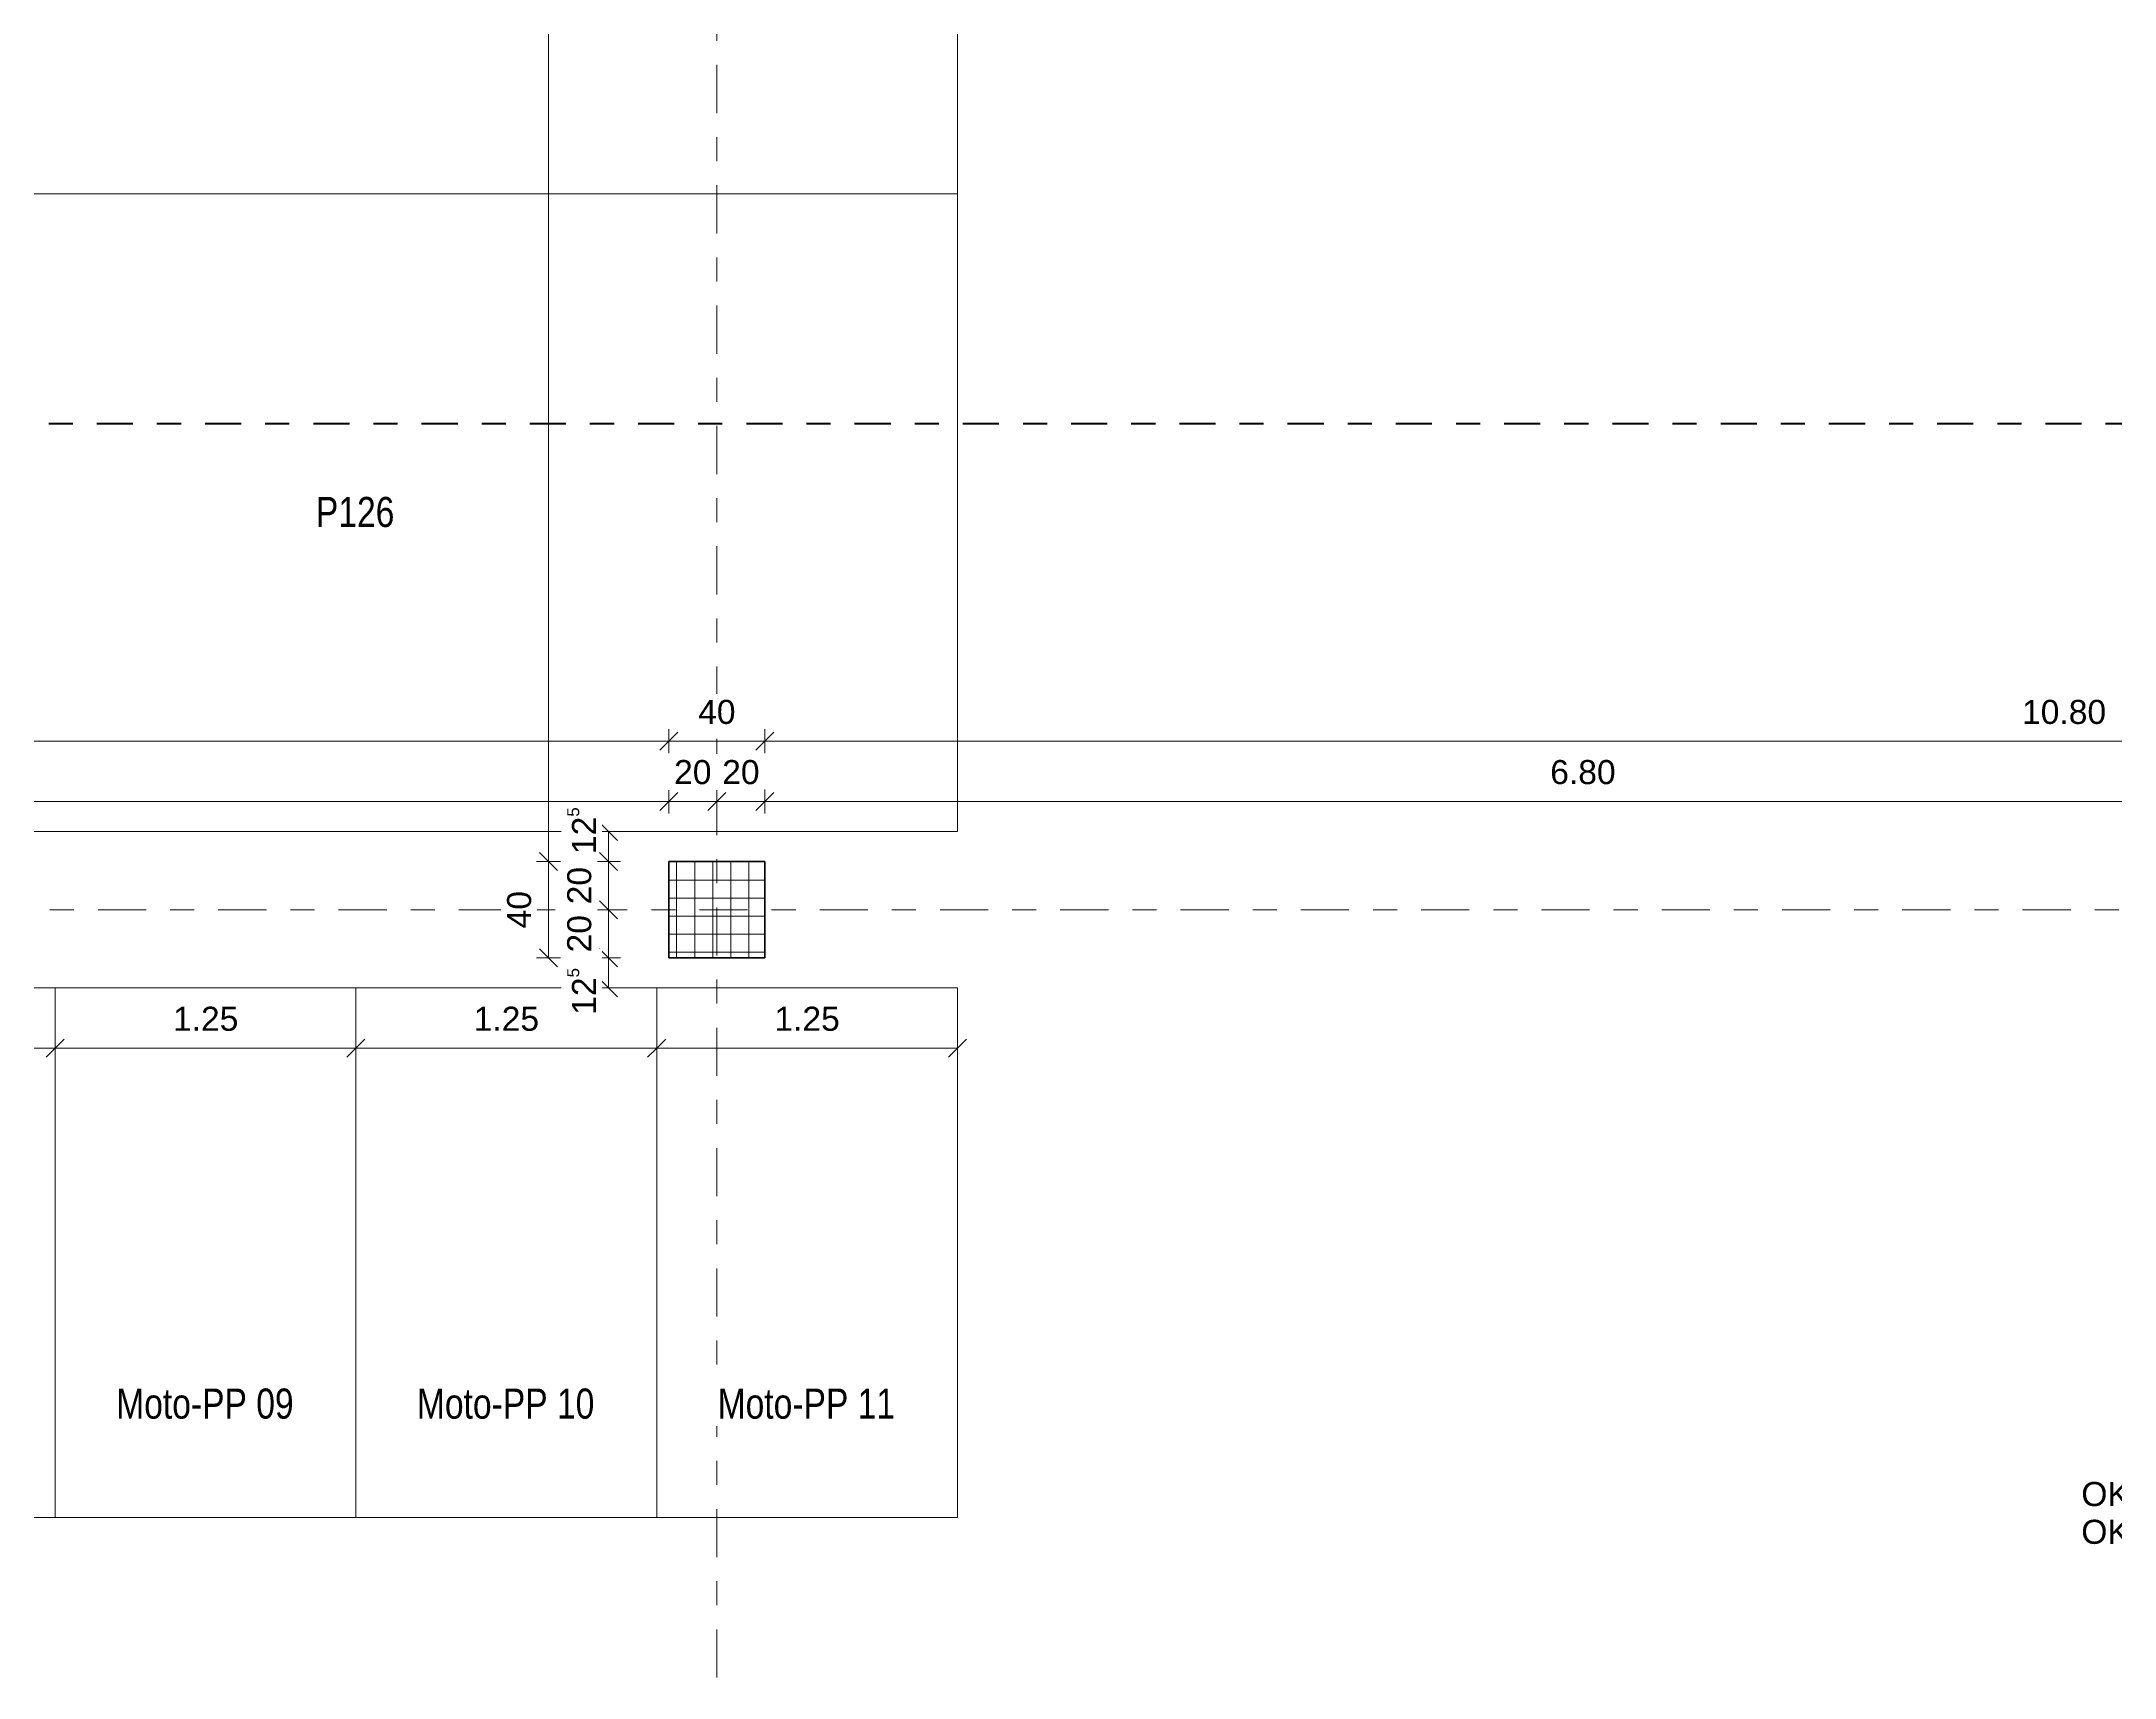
# Model space of a CAD drawing. Header units: metres. Extents: x -86 to 44, y -23 to 39.
# Drawn here: x -46.52 to -37.9, y -7.81 to -1.02 of the extents above; entities that cross this region are included whole.
import ezdxf

# ---------------------------------------------------------------- set-up
doc = ezdxf.new("R2010")
doc.units = ezdxf.units.M
doc.linetypes.add('_Rasterlinie_', pattern=[0.375, 0.2, -0.05, 0.075, -0.05])
doc.linetypes.add('Strichpunkt - Mittel', pattern=[0.35, 0.15, -0.1, 0, -0.1])
for name, color, linetype, lineweight in [('A-____-____-DIMS', 7, 'Continuous', 5), ('A-____-____-DIMS-50', 7, 'Continuous', 5), ('C-PRKG-____-IDEN', 7, 'Continuous', 5), ('C-PRKG-____-OTLN', 7, 'Continuous', 9), ('G-____-____-DIMS', 7, 'Continuous', 5), ('S-COLS-____-MCUT', 7, 'Continuous', 35), ('S-COLS-____-OTLN', 7, 'Continuous', 9), ('S-GRID-____-OTLN', 7, 'Continuous', 5)]:
    doc.layers.add(name, color=color, linetype=linetype, lineweight=lineweight)
doc.layers.add('A-____-MATC-OTLN', color=7, linetype='Strichpunkt - Mittel', lineweight=40, true_color=0x0080ff)
doc.styles.add('Arial_1', font='arial.ttf', dxfattribs={"height": 0.1})
doc.styles.add('Arial_3', font='arial.ttf', dxfattribs={"width": 0.8, "height": 0.125})
doc.dimstyles.new('SUB_Rohbau_fein_1', dxfattribs={"dimscale": 0.3048, "dimtxt": 0.102026, "dimasz": 0.246063, "dimexe": 0.164042, "dimexo": 0.0625, "dimgap": 0.123031, "dimtad": 1, "dimrnd": 0.005, "dimzin": 0, "dimdsep": 46, "dimtxsty": 'Arial_1', "dimblk1": 'OBLIQUE', "dimblk2": 'OBLIQUE', "dimsah": 1, "dimcen": 0.09, "dimazin": 0, "dimtfac": 1, "dimtdec": 4, "dimtix": 1, "dimtmove": 0, "dimatfit": 3, "dimfxl": 0.164042, "dimfxlon": 1, "dimtvp": 1, "dimtfill": 1, "dimtolj": 1, "dimtzin": 0, "dimarcsym": 2})
doc.dimstyles.new('SUB_Rohbau_fein_3', dxfattribs={"dimscale": 0.3048, "dimtxt": 0.102026, "dimasz": 0.246063, "dimexe": 0.164042, "dimexo": 0.0625, "dimgap": 0.123031, "dimtad": 1, "dimdec": 1, "dimlfac": 100, "dimrnd": 0.5, "dimdsep": 46, "dimtxsty": 'Arial_1', "dimblk1": 'OBLIQUE', "dimblk2": 'OBLIQUE', "dimsah": 1, "dimcen": 0.09, "dimazin": 0, "dimtfac": 1, "dimtdec": 4, "dimtix": 1, "dimtmove": 2, "dimatfit": 3, "dimfxl": 0.164042, "dimfxlon": 1, "dimtvp": 1, "dimtfill": 1, "dimtolj": 1, "dimtzin": 0, "dimarcsym": 2})
doc.dimstyles.new('SUB_Rohbau_fein_6', dxfattribs={"dimscale": 0.3048, "dimtxt": 0.102026, "dimasz": 0.246063, "dimexe": 0.164042, "dimexo": 0.0625, "dimgap": 0.123031, "dimtad": 1, "dimdec": 1, "dimlfac": 100, "dimrnd": 0.5, "dimdsep": 46, "dimtxsty": 'Arial_1', "dimblk1": 'OBLIQUE', "dimblk2": 'OBLIQUE', "dimsah": 1, "dimcen": 0.09, "dimazin": 0, "dimtfac": 1, "dimtdec": 4, "dimtix": 1, "dimtmove": 0, "dimatfit": 3, "dimfxl": 0.164042, "dimfxlon": 1, "dimtvp": 1, "dimtfill": 1, "dimtolj": 1, "dimtzin": 0, "dimarcsym": 2})
doc.dimstyles.new('SUB_Rohbau_fein_7', dxfattribs={"dimscale": 0.3048, "dimtxt": 0.102026, "dimasz": 0.246063, "dimexe": 0.164042, "dimexo": 0.0625, "dimgap": 0.123031, "dimtad": 1, "dimrnd": 0.005, "dimzin": 0, "dimdsep": 46, "dimtxsty": 'Arial_1', "dimblk1": 'OBLIQUE', "dimblk2": 'OBLIQUE', "dimsah": 1, "dimcen": 0.09, "dimazin": 0, "dimtfac": 1, "dimtdec": 4, "dimtix": 1, "dimtmove": 0, "dimatfit": 3, "dimfxl": 0.164042, "dimfxlon": 1, "dimtvp": 1, "dimtfill": 1, "dimtolj": 1, "dimtzin": 0, "dimarcsym": 2})
doc.dimstyles.new('SUB_Rohbau_fein_8', dxfattribs={"dimscale": 0.3048, "dimtxt": 0.102026, "dimasz": 0.246063, "dimexe": 0.164042, "dimexo": 0.0625, "dimgap": 0.123031, "dimtad": 1, "dimdec": 1, "dimlfac": 100, "dimrnd": 0.5, "dimdsep": 46, "dimtxsty": 'Arial_1', "dimblk1": 'OBLIQUE', "dimblk2": 'OBLIQUE', "dimsah": 1, "dimcen": 0.09, "dimazin": 0, "dimtfac": 1, "dimtdec": 4, "dimtix": 1, "dimtmove": 0, "dimatfit": 3, "dimfxl": 0.164042, "dimfxlon": 1, "dimtvp": 1, "dimtfill": 1, "dimtolj": 1, "dimtzin": 0, "dimarcsym": 2})

# ---------------------------------------------------------------- blocks, each defined once
blk = doc.blocks.new('PP_Parkplatz - 1250 x 2200 Moto-8868791--01_UG_OK_FFB_AF')
at = {"layer": 'C-PRKG-____-OTLN', "color": 253, "true_color": 0x999999}
for p, q in [((-43.958, -4.9484), (-43.958, -7.148)), ((-42.708, -4.9484), (-43.958, -4.9484)), ((-42.708, -4.9484), (-43.958, -4.9484)), ((-43.958, -4.9484), (-43.958, -7.148)), ((-43.958, -7.148), (-43.958, -4.9484)), ((-43.958, -4.9484), (-42.708, -4.9484)), ((-43.958, -4.9484), (-43.958, -4.9484)), ((-42.708, -4.9484), (-42.708, -7.148)), ((-42.708, -7.148), (-42.708, -4.9484)), ((-42.708, -4.9484), (-42.708, -7.148)), ((-42.708, -4.9484), (-42.708, -4.9484)), ((-42.708, -7.148), (-43.958, -7.148)), ((-43.958, -7.148), (-42.708, -7.148)), ((-42.708, -7.148), (-43.958, -7.148)), ((-43.958, -7.148), (-43.958, -7.148)), ((-42.708, -7.148), (-42.708, -7.148))]:
    blk.add_line(p, q, dxfattribs=at)
blk = doc.blocks.new('PP_Parkplatz - 2650 x 5000-V29--01_UG_OK_FFB_AF')
at = {"layer": 'C-PRKG-____-OTLN', "color": 253, "true_color": 0x999999}
for p, q in [((-47.708, -1.649), (-47.708, -4.2984)), ((-42.708, -1.649), (-47.708, -1.649)), ((-42.708, -1.649), (-47.708, -1.649)), ((-47.708, -1.649), (-47.708, -4.2984)), ((-47.708, -4.2984), (-47.708, -1.649)), ((-47.708, -1.649), (-42.708, -1.649)), ((-47.708, -1.649), (-47.708, -1.649)), ((-42.708, -1.649), (-42.708, -4.2984)), ((-42.708, -4.2984), (-42.708, -1.649)), ((-42.708, -1.649), (-42.708, -4.2984)), ((-42.708, -1.649), (-42.708, -1.649)), ((-42.708, -4.2984), (-47.708, -4.2984)), ((-47.708, -4.2984), (-42.708, -4.2984)), ((-42.708, -4.2984), (-47.708, -4.2984)), ((-47.708, -4.2984), (-47.708, -4.2984)), ((-42.708, -4.2984), (-42.708, -4.2984))]:
    blk.add_line(p, q, dxfattribs=at)
blk = doc.blocks.new('PP_Parkplatz - 2650 x 5000-V30--01_UG_OK_FFB_AF')
at = {"layer": 'C-PRKG-____-OTLN', "color": 253, "true_color": 0x999999}
for p, q in [((-47.708, 1.0005), (-47.708, -1.649)), ((-42.708, 1.0005), (-47.708, 1.0005)), ((-42.708, 1.0005), (-47.708, 1.0005)), ((-47.708, 1.0005), (-47.708, -1.649)), ((-47.708, -1.649), (-47.708, 1.0005)), ((-47.708, 1.0005), (-42.708, 1.0005)), ((-47.708, 1.0005), (-47.708, 1.0005)), ((-42.708, 1.0005), (-42.708, -1.649)), ((-42.708, -1.649), (-42.708, 1.0005)), ((-42.708, 1.0005), (-42.708, -1.649)), ((-42.708, 1.0005), (-42.708, 1.0005)), ((-42.708, -1.649), (-47.708, -1.649)), ((-47.708, -1.649), (-42.708, -1.649)), ((-42.708, -1.649), (-47.708, -1.649)), ((-47.708, -1.649), (-47.708, -1.649)), ((-42.708, -1.649), (-42.708, -1.649))]:
    blk.add_line(p, q, dxfattribs=at)
blk = doc.blocks.new('PP_Parkplatz - 1250 x 2200 Moto-V49--01_UG_OK_FFB_AF')
at = {"layer": 'C-PRKG-____-OTLN', "color": 253, "true_color": 0x999999}
for p, q in [((-45.208, -4.9484), (-45.208, -7.148)), ((-43.958, -4.9484), (-45.208, -4.9484)), ((-43.958, -4.9484), (-45.208, -4.9484)), ((-45.208, -4.9484), (-45.208, -7.148)), ((-45.208, -7.148), (-45.208, -4.9484)), ((-45.208, -4.9484), (-43.958, -4.9484)), ((-45.208, -4.9484), (-45.208, -4.9484)), ((-43.958, -4.9484), (-43.958, -7.148)), ((-43.958, -7.148), (-43.958, -4.9484)), ((-43.958, -4.9484), (-43.958, -7.148)), ((-43.958, -4.9484), (-43.958, -4.9484)), ((-43.958, -7.148), (-45.208, -7.148)), ((-45.208, -7.148), (-43.958, -7.148)), ((-43.958, -7.148), (-45.208, -7.148)), ((-45.208, -7.148), (-45.208, -7.148)), ((-43.958, -7.148), (-43.958, -7.148))]:
    blk.add_line(p, q, dxfattribs=at)
blk = doc.blocks.new('DIMBLOCK931--01_UG_OK_FFB_AF')
at = {"layer": 'A-____-____-DIMS-50'}
for p, q in [((-44.158, -4.2984), (-44.208, -4.2984)), ((-44.158, -4.2984), (-44.1955, -4.2609)), ((-44.158, -4.2984), (-44.158, -4.4234)), ((-44.158, -4.2984), (-44.1205, -4.3359)), ((-44.158, -4.2984), (-44.108, -4.2984)), ((-44.158, -4.4234), (-44.1955, -4.3859)), ((-44.158, -4.4234), (-44.208, -4.4234)), ((-44.158, -4.4234), (-44.1205, -4.4609)), ((-44.158, -4.4234), (-44.108, -4.4234))]:
    blk.add_line(p, q, dxfattribs=at)
at = {"layer": 'A-____-____-DIMS-50', "color": 0, "insert": (-44.33, -4.3921), "char_height": 0.1, "width": 0.248525, "attachment_point": 1, "rotation": 90, "line_spacing_factor": 0.941778, "style": 'Arial_1', "bg_fill": 3, "box_fill_scale": 1.25, "bg_fill_color": 256, "bg_fill_true_color": 13158600, "bg_fill_transparency": 0}
blk.add_mtext('12\\A2\\H0.5x;\\S5^  ;\\H2x;', dxfattribs=at)
blk = doc.blocks.new('_Oblique')
at = {"color": 0, "linetype": 'ByBlock', "lineweight": -2}
blk.add_line((-0.5, -0.5), (0.5, 0.5), dxfattribs=at)
blk = doc.blocks.new('DIMBLOCK932--01_UG_OK_FFB_AF')
at = {"layer": 'A-____-____-DIMS-50'}
for p, q in [((-44.158, -4.4234), (-44.1955, -4.3859)), ((-44.158, -4.4234), (-44.208, -4.4234)), ((-44.158, -4.4234), (-44.158, -4.6234)), ((-44.158, -4.4234), (-44.1205, -4.4609)), ((-44.158, -4.4234), (-44.108, -4.4234)), ((-44.158, -4.6234), (-44.208, -4.6234)), ((-44.158, -4.6234), (-44.1955, -4.5859)), ((-44.158, -4.6234), (-44.1205, -4.6609)), ((-44.158, -4.6234), (-44.108, -4.6234))]:
    blk.add_line(p, q, dxfattribs=at)
at = {"layer": 'A-____-____-DIMS-50', "color": 0, "insert": (-44.33, -4.601), "char_height": 0.1, "width": 0.186088, "attachment_point": 1, "rotation": 90, "line_spacing_factor": 0.941778, "style": 'Arial_1', "bg_fill": 3, "box_fill_scale": 1.25, "bg_fill_color": 256, "bg_fill_true_color": 13158600, "bg_fill_transparency": 0}
blk.add_mtext('20', dxfattribs=at)
blk = doc.blocks.new('DIMBLOCK933--01_UG_OK_FFB_AF')
at = {"layer": 'A-____-____-DIMS-50'}
for p, q in [((-44.158, -4.6234), (-44.208, -4.6234)), ((-44.158, -4.6234), (-44.1955, -4.5859)), ((-44.158, -4.6234), (-44.158, -4.8234)), ((-44.158, -4.6234), (-44.1205, -4.6609)), ((-44.158, -4.6234), (-44.108, -4.6234)), ((-44.158, -4.8234), (-44.208, -4.8234)), ((-44.158, -4.8234), (-44.1955, -4.7859)), ((-44.158, -4.8234), (-44.1205, -4.8609)), ((-44.158, -4.8234), (-44.108, -4.8234))]:
    blk.add_line(p, q, dxfattribs=at)
at = {"layer": 'A-____-____-DIMS-50', "color": 0, "insert": (-44.33, -4.801), "char_height": 0.1, "width": 0.186088, "attachment_point": 1, "rotation": 90, "line_spacing_factor": 0.941778, "style": 'Arial_1', "bg_fill": 3, "box_fill_scale": 1.25, "bg_fill_color": 256, "bg_fill_true_color": 13158600, "bg_fill_transparency": 0}
blk.add_mtext('20', dxfattribs=at)
blk = doc.blocks.new('DIMBLOCK934--01_UG_OK_FFB_AF')
at = {"layer": 'A-____-____-DIMS-50'}
for p, q in [((-44.158, -4.8234), (-44.208, -4.8234)), ((-44.158, -4.8234), (-44.1955, -4.7859)), ((-44.158, -4.8234), (-44.158, -4.9484)), ((-44.158, -4.8234), (-44.1205, -4.8609)), ((-44.158, -4.8234), (-44.108, -4.8234)), ((-44.158, -4.9484), (-44.1955, -4.9109)), ((-44.158, -4.9484), (-44.208, -4.9484)), ((-44.158, -4.9484), (-44.1205, -4.9859)), ((-44.158, -4.9484), (-44.108, -4.9484))]:
    blk.add_line(p, q, dxfattribs=at)
at = {"layer": 'A-____-____-DIMS-50', "color": 0, "insert": (-44.33, -5.0599), "char_height": 0.1, "width": 0.248525, "attachment_point": 1, "rotation": 90, "line_spacing_factor": 0.941778, "style": 'Arial_1', "bg_fill": 3, "box_fill_scale": 1.25, "bg_fill_color": 256, "bg_fill_true_color": 13158600, "bg_fill_transparency": 0}
blk.add_mtext('12\\A2\\H0.5x;\\S5^  ;\\H2x;', dxfattribs=at)
blk = doc.blocks.new('DIMBLOCK949--01_UG_OK_FFB_AF')
at = {"layer": 'A-____-____-DIMS-50'}
for p, q in [((-51.508, -4.1734), (-51.508, -4.1234)), ((-51.508, -4.1734), (-51.4705, -4.1359)), ((-43.908, -4.1734), (-43.908, -4.1234)), ((-43.908, -4.1734), (-43.8705, -4.1359)), ((-51.508, -4.1734), (-51.5455, -4.2109)), ((-51.508, -4.1734), (-43.908, -4.1734)), ((-51.508, -4.1734), (-51.508, -4.2234)), ((-43.908, -4.1734), (-43.9455, -4.2109)), ((-43.908, -4.1734), (-43.908, -4.2234))]:
    blk.add_line(p, q, dxfattribs=at)
at = {"layer": 'A-____-____-DIMS-50', "color": 0, "insert": (-47.8437, -4.0014), "char_height": 0.1, "width": 0.325653, "attachment_point": 1, "line_spacing_factor": 0.941778, "style": 'Arial_1', "bg_fill": 3, "box_fill_scale": 1.25, "bg_fill_color": 256, "bg_fill_true_color": 13158600, "bg_fill_transparency": 0}
blk.add_mtext('7.60', dxfattribs=at)
blk = doc.blocks.new('DIMBLOCK950--01_UG_OK_FFB_AF')
at = {"layer": 'A-____-____-DIMS-50'}
for p, q in [((-43.908, -4.1734), (-43.908, -4.1234)), ((-43.908, -4.1734), (-43.8705, -4.1359)), ((-43.708, -4.1734), (-43.708, -4.1234)), ((-43.708, -4.1734), (-43.6705, -4.1359)), ((-43.908, -4.1734), (-43.9455, -4.2109)), ((-43.908, -4.1734), (-43.708, -4.1734)), ((-43.908, -4.1734), (-43.908, -4.2234)), ((-43.708, -4.1734), (-43.7455, -4.2109)), ((-43.708, -4.1734), (-43.708, -4.2234))]:
    blk.add_line(p, q, dxfattribs=at)
at = {"layer": 'A-____-____-DIMS-50', "color": 0, "insert": (-43.8856, -4.0014), "char_height": 0.1, "width": 0.186088, "attachment_point": 1, "line_spacing_factor": 0.941778, "style": 'Arial_1', "bg_fill": 3, "box_fill_scale": 1.25, "bg_fill_color": 256, "bg_fill_true_color": 13158600, "bg_fill_transparency": 0}
blk.add_mtext('20', dxfattribs=at)
blk = doc.blocks.new('DIMBLOCK951--01_UG_OK_FFB_AF')
at = {"layer": 'A-____-____-DIMS-50'}
for p, q in [((-43.708, -4.1734), (-43.708, -4.1234)), ((-43.708, -4.1734), (-43.6705, -4.1359)), ((-43.508, -4.1734), (-43.508, -4.1234)), ((-43.508, -4.1734), (-43.4705, -4.1359)), ((-43.708, -4.1734), (-43.7455, -4.2109)), ((-43.708, -4.1734), (-43.508, -4.1734)), ((-43.708, -4.1734), (-43.708, -4.2234)), ((-43.508, -4.1734), (-43.5455, -4.2109)), ((-43.508, -4.1734), (-43.508, -4.2234))]:
    blk.add_line(p, q, dxfattribs=at)
at = {"layer": 'A-____-____-DIMS-50', "color": 0, "insert": (-43.6856, -4.0014), "char_height": 0.1, "width": 0.186088, "attachment_point": 1, "line_spacing_factor": 0.941778, "style": 'Arial_1', "bg_fill": 3, "box_fill_scale": 1.25, "bg_fill_color": 256, "bg_fill_true_color": 13158600, "bg_fill_transparency": 0}
blk.add_mtext('20', dxfattribs=at)
blk = doc.blocks.new('DIMBLOCK952--01_UG_OK_FFB_AF')
at = {"layer": 'A-____-____-DIMS-50'}
for p, q in [((-43.508, -4.1734), (-43.508, -4.1234)), ((-43.508, -4.1734), (-43.4705, -4.1359)), ((-36.708, -4.1734), (-36.708, -4.1234)), ((-36.708, -4.1734), (-36.6705, -4.1359)), ((-43.508, -4.1734), (-43.5455, -4.2109)), ((-43.508, -4.1734), (-36.708, -4.1734)), ((-43.508, -4.1734), (-43.508, -4.2234)), ((-36.708, -4.1734), (-36.7455, -4.2109)), ((-36.708, -4.1734), (-36.708, -4.2234))]:
    blk.add_line(p, q, dxfattribs=at)
at = {"layer": 'A-____-____-DIMS-50', "color": 0, "insert": (-40.2437, -4.0014), "char_height": 0.1, "width": 0.325653, "attachment_point": 1, "line_spacing_factor": 0.941778, "style": 'Arial_1', "bg_fill": 3, "box_fill_scale": 1.25, "bg_fill_color": 256, "bg_fill_true_color": 13158600, "bg_fill_transparency": 0}
blk.add_mtext('6.80', dxfattribs=at)
blk = doc.blocks.new('DIMBLOCK997--01_UG_OK_FFB_AF')
at = {"layer": 'A-____-____-DIMS-50'}
for p, q in [((-44.408, -4.4234), (-44.4455, -4.3859)), ((-44.408, -4.4234), (-44.458, -4.4234)), ((-44.408, -4.8234), (-44.408, -4.4234)), ((-44.408, -4.4234), (-44.3705, -4.4609)), ((-44.408, -4.4234), (-44.358, -4.4234)), ((-44.408, -4.8234), (-44.458, -4.8234)), ((-44.408, -4.8234), (-44.4455, -4.7859)), ((-44.408, -4.8234), (-44.3705, -4.8609)), ((-44.408, -4.8234), (-44.358, -4.8234))]:
    blk.add_line(p, q, dxfattribs=at)
at = {"layer": 'A-____-____-DIMS-50', "color": 0, "insert": (-44.58, -4.701), "char_height": 0.1, "width": 0.186088, "attachment_point": 1, "rotation": 90, "line_spacing_factor": 0.941778, "style": 'Arial_1', "bg_fill": 3, "box_fill_scale": 1.25, "bg_fill_color": 256, "bg_fill_true_color": 13158600, "bg_fill_transparency": 0}
blk.add_mtext('40', dxfattribs=at)
blk = doc.blocks.new('DIMBLOCK998--01_UG_OK_FFB_AF')
at = {"layer": 'A-____-____-DIMS-50'}
for p, q in [((-44.408, 3.7766), (-44.4455, 3.8141)), ((-44.408, 3.7766), (-44.458, 3.7766)), ((-44.408, -4.4234), (-44.408, 3.7766)), ((-44.408, 3.7766), (-44.3705, 3.7391)), ((-44.408, 3.7766), (-44.358, 3.7766)), ((-44.408, -4.4234), (-44.4455, -4.3859)), ((-44.408, -4.4234), (-44.458, -4.4234)), ((-44.408, -4.4234), (-44.3705, -4.4609)), ((-44.408, -4.4234), (-44.358, -4.4234))]:
    blk.add_line(p, q, dxfattribs=at)
at = {"layer": 'A-____-____-DIMS-50', "color": 0, "insert": (-44.58, -0.4591), "char_height": 0.1, "width": 0.325653, "attachment_point": 1, "rotation": 90, "line_spacing_factor": 0.941778, "style": 'Arial_1', "bg_fill": 3, "box_fill_scale": 1.25, "bg_fill_color": 256, "bg_fill_true_color": 13158600, "bg_fill_transparency": 0}
blk.add_mtext('8.20', dxfattribs=at)
blk = doc.blocks.new('DIMBLOCK1145--01_UG_OK_FFB_AF')
at = {"layer": 'A-____-____-DIMS-50'}
for p, q in [((-47.708, -5.1984), (-47.708, -5.1484)), ((-47.708, -5.1984), (-47.6705, -5.1609)), ((-46.458, -5.1984), (-46.458, -5.1484)), ((-46.458, -5.1984), (-46.4205, -5.1609)), ((-47.708, -5.1984), (-47.7455, -5.2359)), ((-47.708, -5.1984), (-46.458, -5.1984)), ((-47.708, -5.1984), (-47.708, -5.2484)), ((-46.458, -5.1984), (-46.4955, -5.2359)), ((-46.458, -5.1984), (-46.458, -5.2484))]:
    blk.add_line(p, q, dxfattribs=at)
at = {"layer": 'A-____-____-DIMS-50', "color": 0, "insert": (-47.2187, -5.0264), "char_height": 0.1, "width": 0.325653, "attachment_point": 1, "line_spacing_factor": 0.941778, "style": 'Arial_1', "bg_fill": 3, "box_fill_scale": 1.25, "bg_fill_color": 256, "bg_fill_true_color": 13158600, "bg_fill_transparency": 0}
blk.add_mtext('1.25', dxfattribs=at)
blk = doc.blocks.new('DIMBLOCK1146--01_UG_OK_FFB_AF')
at = {"layer": 'A-____-____-DIMS-50'}
for p, q in [((-46.458, -5.1984), (-46.458, -5.1484)), ((-46.458, -5.1984), (-46.4205, -5.1609)), ((-45.208, -5.1984), (-45.208, -5.1484)), ((-45.208, -5.1984), (-45.1705, -5.1609)), ((-46.458, -5.1984), (-46.4955, -5.2359)), ((-46.458, -5.1984), (-45.208, -5.1984)), ((-46.458, -5.1984), (-46.458, -5.2484)), ((-45.208, -5.1984), (-45.2455, -5.2359)), ((-45.208, -5.1984), (-45.208, -5.2484))]:
    blk.add_line(p, q, dxfattribs=at)
at = {"layer": 'A-____-____-DIMS-50', "color": 0, "insert": (-45.9687, -5.0264), "char_height": 0.1, "width": 0.325653, "attachment_point": 1, "line_spacing_factor": 0.941778, "style": 'Arial_1', "bg_fill": 3, "box_fill_scale": 1.25, "bg_fill_color": 256, "bg_fill_true_color": 13158600, "bg_fill_transparency": 0}
blk.add_mtext('1.25', dxfattribs=at)
blk = doc.blocks.new('DIMBLOCK1147--01_UG_OK_FFB_AF')
at = {"layer": 'A-____-____-DIMS-50'}
for p, q in [((-45.208, -5.1984), (-45.208, -5.1484)), ((-45.208, -5.1984), (-45.1705, -5.1609)), ((-43.958, -5.1984), (-43.958, -5.1484)), ((-43.958, -5.1984), (-43.9205, -5.1609)), ((-45.208, -5.1984), (-45.2455, -5.2359)), ((-45.208, -5.1984), (-43.958, -5.1984)), ((-45.208, -5.1984), (-45.208, -5.2484)), ((-43.958, -5.1984), (-43.9955, -5.2359)), ((-43.958, -5.1984), (-43.958, -5.2484))]:
    blk.add_line(p, q, dxfattribs=at)
at = {"layer": 'A-____-____-DIMS-50', "color": 0, "insert": (-44.7187, -5.0264), "char_height": 0.1, "width": 0.325653, "attachment_point": 1, "line_spacing_factor": 0.941778, "style": 'Arial_1', "bg_fill": 3, "box_fill_scale": 1.25, "bg_fill_color": 256, "bg_fill_true_color": 13158600, "bg_fill_transparency": 0}
blk.add_mtext('1.25', dxfattribs=at)
blk = doc.blocks.new('DIMBLOCK1148--01_UG_OK_FFB_AF')
at = {"layer": 'A-____-____-DIMS-50'}
for p, q in [((-43.958, -5.1984), (-43.958, -5.1484)), ((-43.958, -5.1984), (-43.9205, -5.1609)), ((-42.708, -5.1984), (-42.708, -5.1484)), ((-42.708, -5.1984), (-42.6705, -5.1609)), ((-43.958, -5.1984), (-43.9955, -5.2359)), ((-43.958, -5.1984), (-42.708, -5.1984)), ((-43.958, -5.1984), (-43.958, -5.2484)), ((-42.708, -5.1984), (-42.7455, -5.2359)), ((-42.708, -5.1984), (-42.708, -5.2484))]:
    blk.add_line(p, q, dxfattribs=at)
at = {"layer": 'A-____-____-DIMS-50', "color": 0, "insert": (-43.4687, -5.0264), "char_height": 0.1, "width": 0.325653, "attachment_point": 1, "line_spacing_factor": 0.941778, "style": 'Arial_1', "bg_fill": 3, "box_fill_scale": 1.25, "bg_fill_color": 256, "bg_fill_true_color": 13158600, "bg_fill_transparency": 0}
blk.add_mtext('1.25', dxfattribs=at)
blk = doc.blocks.new('DIMBLOCK1460--01_UG_OK_FFB_AF')
at = {"layer": 'A-____-____-DIMS-50'}
for p, q in [((-51.508, -3.9234), (-51.508, -3.8734)), ((-43.908, -3.9234), (-43.908, -3.8734)), ((-51.508, -3.9234), (-51.5455, -3.9609)), ((-51.508, -3.9234), (-51.4705, -3.8859)), ((-51.508, -3.9234), (-43.908, -3.9234)), ((-51.508, -3.9234), (-51.508, -3.9734)), ((-43.908, -3.9234), (-43.9455, -3.9609)), ((-43.908, -3.9234), (-43.8705, -3.8859)), ((-43.908, -3.9234), (-43.908, -3.9734))]:
    blk.add_line(p, q, dxfattribs=at)
at = {"layer": 'A-____-____-DIMS-50', "color": 0, "insert": (-47.8437, -3.7514), "char_height": 0.1, "width": 0.325653, "attachment_point": 1, "line_spacing_factor": 0.941778, "style": 'Arial_1', "bg_fill": 3, "box_fill_scale": 1.25, "bg_fill_color": 256, "bg_fill_true_color": 13158600, "bg_fill_transparency": 0}
blk.add_mtext('7.60', dxfattribs=at)
blk = doc.blocks.new('DIMBLOCK1461--01_UG_OK_FFB_AF')
at = {"layer": 'A-____-____-DIMS-50'}
for p, q in [((-43.908, -3.9234), (-43.908, -3.8734)), ((-43.508, -3.9234), (-43.508, -3.8734)), ((-43.908, -3.9234), (-43.9455, -3.9609)), ((-43.908, -3.9234), (-43.8705, -3.8859)), ((-43.908, -3.9234), (-43.508, -3.9234)), ((-43.908, -3.9234), (-43.908, -3.9734)), ((-43.508, -3.9234), (-43.5455, -3.9609)), ((-43.508, -3.9234), (-43.4705, -3.8859)), ((-43.508, -3.9234), (-43.508, -3.9734))]:
    blk.add_line(p, q, dxfattribs=at)
at = {"layer": 'A-____-____-DIMS-50', "color": 0, "insert": (-43.7856, -3.7514), "char_height": 0.1, "width": 0.186088, "attachment_point": 1, "line_spacing_factor": 0.941778, "style": 'Arial_1', "bg_fill": 3, "box_fill_scale": 1.25, "bg_fill_color": 256, "bg_fill_true_color": 13158600, "bg_fill_transparency": 0}
blk.add_mtext('40', dxfattribs=at)
blk = doc.blocks.new('DIMBLOCK1462--01_UG_OK_FFB_AF')
at = {"layer": 'A-____-____-DIMS-50'}
for p, q in [((-43.508, -3.9234), (-43.508, -3.8734)), ((-32.708, -3.9234), (-32.708, -3.8734)), ((-43.508, -3.9234), (-43.5455, -3.9609)), ((-43.508, -3.9234), (-43.4705, -3.8859)), ((-43.508, -3.9234), (-32.708, -3.9234)), ((-43.508, -3.9234), (-43.508, -3.9734)), ((-32.708, -3.9234), (-32.7455, -3.9609)), ((-32.708, -3.9234), (-32.6705, -3.8859)), ((-32.708, -3.9234), (-32.708, -3.9734))]:
    blk.add_line(p, q, dxfattribs=at)
at = {"layer": 'A-____-____-DIMS-50', "color": 0, "insert": (-38.2825, -3.7514), "char_height": 0.1, "width": 0.418697, "attachment_point": 1, "line_spacing_factor": 0.941778, "style": 'Arial_1', "bg_fill": 3, "box_fill_scale": 1.25, "bg_fill_color": 256, "bg_fill_true_color": 13158600, "bg_fill_transparency": 0}
blk.add_mtext('10.80', dxfattribs=at)

msp = doc.modelspace()

# ---------------------------------------------------------------- hatches: boundary and pattern name
at = {"layer": 'S-COLS-____-OTLN'}
h = msp.add_hatch(dxfattribs=at)
h.set_pattern_fill('FP_2', color=256, style=0, pattern_type=2)
h.set_pattern_definition([(0, (0, 0), (0, 0.075), []), (90, (0, 0), (-0.075, 5e-18), [])])
h.paths.add_polyline_path([(-43.508, -4.8234), (-43.508, -4.4234), (-43.908, -4.4234), (-43.908, -4.8234)])

# ---------------------------------------------------------------- linework, layer by layer
at = {"layer": 'S-COLS-____-MCUT'}
for p, q in [((-43.508, -4.4234), (-43.908, -4.4234)), ((-43.908, -4.4234), (-43.908, -4.8234)), ((-43.508, -4.8234), (-43.508, -4.4234)), ((-43.908, -4.8234), (-43.508, -4.8234))]:
    msp.add_line(p, q, dxfattribs=at)
at = {"layer": 'S-GRID-____-OTLN', "color": 8, "linetype": '_Rasterlinie_', "true_color": 0x808080}
for p, q in [((-43.708, -7.8134), (-43.708, 34.9016)), ((-80.7802, -4.6234), (27.9515, -4.6234))]:
    msp.add_line(p, q, dxfattribs=at)

# ---------------------------------------------------------------- block references
at = {"layer": 'C-PRKG-____-OTLN', "color": 253, "true_color": 0x999999}
for name, p in [('PP_Parkplatz - 2650 x 5000-V30--01_UG_OK_FFB_AF', (0, 0)), ('PP_Parkplatz - 2650 x 5000-V29--01_UG_OK_FFB_AF', (0, 0)), ('PP_Parkplatz - 1250 x 2200 Moto-V49--01_UG_OK_FFB_AF', (-2.5, 0)), ('PP_Parkplatz - 1250 x 2200 Moto-8868791--01_UG_OK_FFB_AF', (-2.5, 0)), ('PP_Parkplatz - 1250 x 2200 Moto-V49--01_UG_OK_FFB_AF', (0, 0)), ('PP_Parkplatz - 1250 x 2200 Moto-8868791--01_UG_OK_FFB_AF', (0, 0))]:
    msp.add_blockref(name, p, dxfattribs=at)

# ---------------------------------------------------------------- texts
at = {"layer": 'G-____-____-DIMS', "insert": (-38.0362, -7.001), "char_height": 0.1, "width": 1.039397, "attachment_point": 1, "line_spacing_factor": 0.941778, "style": 'Arial_1'}
msp.add_mtext('OK FB -3.745\\POK RB -3.775', dxfattribs=at)

# ---------------------------------------------------------------- next in the draw order: texts
at = {"layer": 'C-PRKG-____-IDEN', "char_height": 0.125, "attachment_point": 1, "style": 'Arial_3', "bg_fill": 3, "box_fill_scale": 1.25, "bg_fill_color": 256, "bg_fill_true_color": 13158600, "bg_fill_transparency": 0}
for s, insert, width in [('P126', (-45.3746, -2.9082), 0.391223), ('Moto-PP 09', (-46.2046, -6.6128), 0.88827), ('Moto-PP 10', (-44.9546, -6.6128), 0.88827), ('Moto-PP 11', (-43.7046, -6.6128), 0.88827)]:
    msp.add_mtext(s, dxfattribs=dict(at, insert=insert, width=width))

# ---------------------------------------------------------------- next in the draw order: dimensions: what is measured, and where the dimension line sits
at = {"layer": 'A-____-____-DIMS'}
dim = msp.add_linear_dim(base=(-44.158, -4.4234), p1=(-44.108, -4.2984), p2=(-44.108, -4.4234), angle=90, text='\\A1;12\\Q;{\\A1;{\\H0.5x;\\S5^ ;}}', dimstyle='SUB_Rohbau_fein_3', override={"dimpost": '<>', "dimfxl": 0.125}, dxfattribs=at)
dim.commit()
dim.dimension.update_dxf_attribs({"geometry": 'DIMBLOCK931--01_UG_OK_FFB_AF', "text_midpoint": (-44.2634, -4.2678), "dimtype": 160, "text_rotation": 90})
dim = msp.add_linear_dim(base=(-46.458, -5.1984), p1=(-47.708, -5.1484), p2=(-46.458, -5.1484), dimstyle='SUB_Rohbau_fein_7', override={"dimpost": '<>', "dimfxl": 1.25}, dxfattribs=at)
dim.commit()
dim.dimension.update_dxf_attribs({"geometry": 'DIMBLOCK1145--01_UG_OK_FFB_AF', "text_midpoint": (-47.083, -5.1099)})

# ---------------------------------------------------------------- next in the draw order: dimensions: what is measured, and where the dimension line sits
for base, p1, p2, dimstyle, override, picture, middle in [((-43.908, -4.1734), (-51.508, -4.2234), (-43.908, -4.2234), 'SUB_Rohbau_fein_1', {"dimpost": '<>', "dimfxl": 7.6}, 'DIMBLOCK949--01_UG_OK_FFB_AF', (-47.708, -4.0849)), ((-45.208, -5.1984), (-46.458, -5.1484), (-45.208, -5.1484), 'SUB_Rohbau_fein_7', {"dimpost": '<>', "dimfxl": 1.25}, 'DIMBLOCK1146--01_UG_OK_FFB_AF', (-45.833, -5.1099))]:
    dim = msp.add_linear_dim(base=base, p1=p1, p2=p2, dimstyle=dimstyle, override=override, dxfattribs=at)
    dim.commit()
    dim.dimension.update_dxf_attribs({"geometry": picture, "text_midpoint": middle})
dim = msp.add_linear_dim(base=(-44.158, -4.6234), p1=(-44.108, -4.4234), p2=(-44.108, -4.6234), angle=90, dimstyle='SUB_Rohbau_fein_6', override={"dimpost": '<>', "dimfxl": 0.2}, dxfattribs=at)
dim.commit()
dim.dimension.update_dxf_attribs({"geometry": 'DIMBLOCK932--01_UG_OK_FFB_AF', "text_midpoint": (-44.2466, -4.5234)})

# ---------------------------------------------------------------- next in the draw order: dimensions: what is measured, and where the dimension line sits
dim = msp.add_linear_dim(base=(-43.708, -4.1734), p1=(-43.908, -4.2234), p2=(-43.708, -4.1234), dimstyle='SUB_Rohbau_fein_6', override={"dimpost": '<>', "dimfxl": 0.223607}, dxfattribs=at)
dim.commit()
dim.dimension.update_dxf_attribs({"geometry": 'DIMBLOCK950--01_UG_OK_FFB_AF', "text_midpoint": (-43.808, -4.0849)})
dim = msp.add_linear_dim(base=(-44.158, -4.8234), p1=(-44.108, -4.6234), p2=(-44.108, -4.8234), angle=90, dimstyle='SUB_Rohbau_fein_6', override={"dimpost": '<>', "dimfxl": 0.2}, dxfattribs=at)
dim.commit()
dim.dimension.update_dxf_attribs({"geometry": 'DIMBLOCK933--01_UG_OK_FFB_AF', "text_midpoint": (-44.2466, -4.7234)})

# ---------------------------------------------------------------- next in the draw order: dimensions: what is measured, and where the dimension line sits
dim = msp.add_linear_dim(base=(-43.508, -4.1734), p1=(-43.708, -4.1234), p2=(-43.508, -4.2234), dimstyle='SUB_Rohbau_fein_6', override={"dimpost": '<>', "dimfxl": 0.223607}, dxfattribs=at)
dim.commit()
dim.dimension.update_dxf_attribs({"geometry": 'DIMBLOCK951--01_UG_OK_FFB_AF', "text_midpoint": (-43.608, -4.0849)})
dim = msp.add_linear_dim(base=(-44.158, -4.9484), p1=(-44.108, -4.8234), p2=(-44.108, -4.9484), angle=90, text='\\A1;12\\Q;{\\A1;{\\H0.5x;\\S5^ ;}}', dimstyle='SUB_Rohbau_fein_3', override={"dimpost": '<>', "dimfxl": 0.125}, dxfattribs=at)
dim.commit()
dim.dimension.update_dxf_attribs({"geometry": 'DIMBLOCK934--01_UG_OK_FFB_AF', "text_midpoint": (-44.2634, -4.9356), "dimtype": 160, "text_rotation": 90})

# ---------------------------------------------------------------- next in the draw order: dimensions: what is measured, and where the dimension line sits
for base, p1, p2, dimstyle, override, picture, middle in [((-36.708, -4.1734), (-43.508, -4.2234), (-36.708, -4.1234), 'SUB_Rohbau_fein_1', {"dimpost": '<>', "dimfxl": 6.800735}, 'DIMBLOCK952--01_UG_OK_FFB_AF', (-40.108, -4.0849)), ((-43.958, -5.1984), (-45.208, -5.1484), (-43.958, -5.1484), 'SUB_Rohbau_fein_7', {"dimpost": '<>', "dimfxl": 1.25}, 'DIMBLOCK1147--01_UG_OK_FFB_AF', (-44.583, -5.1099))]:
    dim = msp.add_linear_dim(base=base, p1=p1, p2=p2, dimstyle=dimstyle, override=override, dxfattribs=at)
    dim.commit()
    dim.dimension.update_dxf_attribs({"geometry": picture, "text_midpoint": middle})
dim = msp.add_linear_dim(base=(-44.408, -4.4234), p1=(-44.358, -4.8234), p2=(-44.358, -4.4234), angle=90, dimstyle='SUB_Rohbau_fein_6', override={"dimpost": '<>', "dimfxl": 0.4}, dxfattribs=at)
dim.commit()
dim.dimension.update_dxf_attribs({"geometry": 'DIMBLOCK997--01_UG_OK_FFB_AF', "text_midpoint": (-44.4966, -4.6234)})

# ---------------------------------------------------------------- next in the draw order: dimensions: what is measured, and where the dimension line sits
dim = msp.add_linear_dim(base=(-44.408, 3.7766), p1=(-44.358, -4.4234), p2=(-44.358, 3.7766), angle=90, dimstyle='SUB_Rohbau_fein_7', override={"dimpost": '<>', "dimfxl": 8.2}, dxfattribs=at)
dim.commit()
dim.dimension.update_dxf_attribs({"geometry": 'DIMBLOCK998--01_UG_OK_FFB_AF', "text_midpoint": (-44.4966, -0.3234)})
dim = msp.add_linear_dim(base=(-42.708, -5.1984), p1=(-43.958, -5.1484), p2=(-42.708, -5.1484), dimstyle='SUB_Rohbau_fein_7', override={"dimpost": '<>', "dimfxl": 1.25}, dxfattribs=at)
dim.commit()
dim.dimension.update_dxf_attribs({"geometry": 'DIMBLOCK1148--01_UG_OK_FFB_AF', "text_midpoint": (-43.333, -5.1099)})

# ---------------------------------------------------------------- next in the draw order: linework, layer by layer
at = {"layer": 'A-____-MATC-OTLN'}
msp.add_line((-85.8852, -2.6034), (43.9107, -2.6034), dxfattribs=at)

# ---------------------------------------------------------------- next in the draw order: dimensions: what is measured, and where the dimension line sits
at = {"layer": 'A-____-____-DIMS'}
dim = msp.add_linear_dim(base=(-43.908, -3.9234), p1=(-51.508, -3.9734), p2=(-43.908, -3.9734), dimstyle='SUB_Rohbau_fein_7', override={"dimpost": '<>', "dimfxl": 7.6}, dxfattribs=at)
dim.commit()
dim.dimension.update_dxf_attribs({"geometry": 'DIMBLOCK1460--01_UG_OK_FFB_AF', "text_midpoint": (-47.708, -3.8349)})

# ---------------------------------------------------------------- next in the draw order: dimensions: what is measured, and where the dimension line sits
dim = msp.add_linear_dim(base=(-43.508, -3.9234), p1=(-43.908, -3.9734), p2=(-43.508, -3.9734), dimstyle='SUB_Rohbau_fein_8', override={"dimpost": '<>', "dimfxl": 0.4}, dxfattribs=at)
dim.commit()
dim.dimension.update_dxf_attribs({"geometry": 'DIMBLOCK1461--01_UG_OK_FFB_AF', "text_midpoint": (-43.708, -3.8349)})

# ---------------------------------------------------------------- next in the draw order: dimensions: what is measured, and where the dimension line sits
dim = msp.add_linear_dim(base=(-32.708, -3.9234), p1=(-43.508, -3.9734), p2=(-32.708, -3.8734), dimstyle='SUB_Rohbau_fein_7', override={"dimpost": '<>', "dimfxl": 10.800463}, dxfattribs=at)
dim.commit()
dim.dimension.update_dxf_attribs({"geometry": 'DIMBLOCK1462--01_UG_OK_FFB_AF', "text_midpoint": (-38.108, -3.8349)})

doc.saveas('drawing.dxf')
